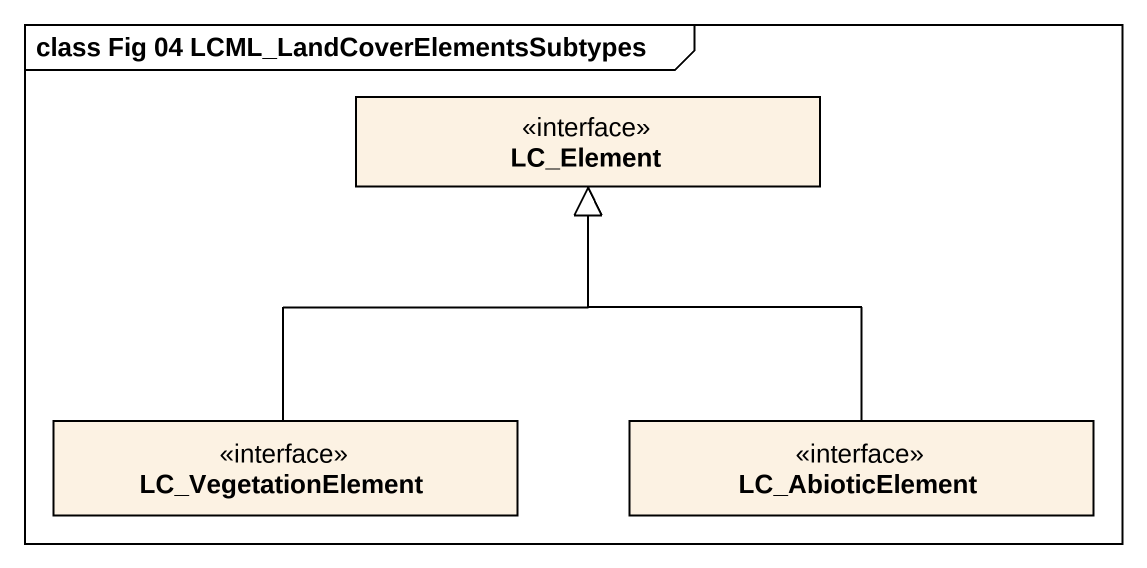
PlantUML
@startuml
mainframe class Fig 04 LCML_LandCoverElementsSubtypes
hide circle
hide empty members
class LC_Element <<interface>> #FCF2E3
class LC_VegetationElement <<interface>> #FCF2E3
class LC_AbioticElement <<interface>> #FCF2E3
LC_VegetationElement -up-|> LC_Element
LC_AbioticElement -up-|> LC_Element
@enduml
